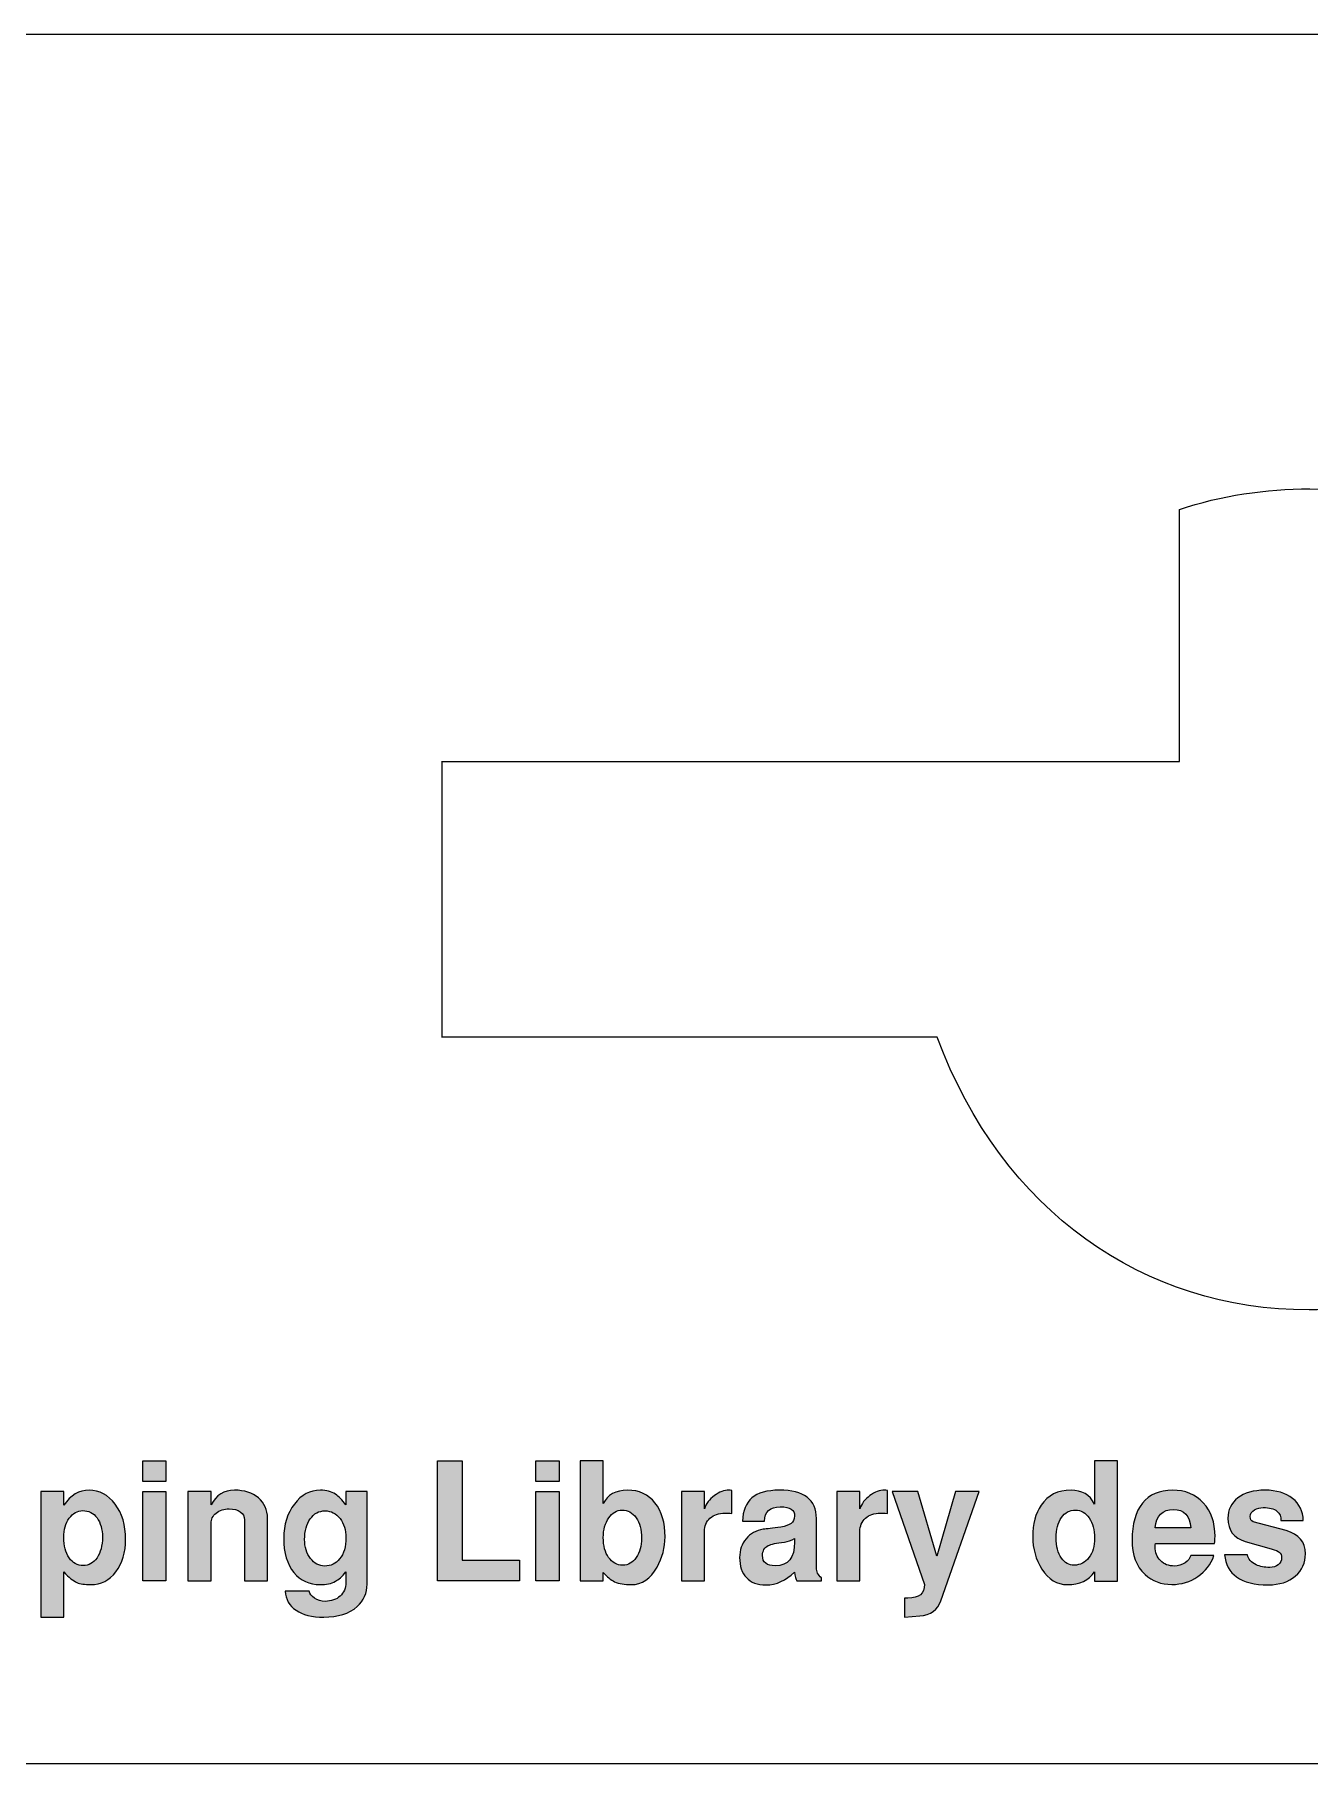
# Model space of a CAD drawing. Header units: inches. Extents: x 0.54 to 9.2, y -3.32 to -0.65.
# Drawn here: x 1.569 to 2.537, y -1.965 to -0.652 of the extents above; entities that cross this region are included whole.
import ezdxf

# ---------------------------------------------------------------- set-up
doc = ezdxf.new("R2010")
doc.units = ezdxf.units.IN
doc.header["$MEASUREMENT"] = 0
doc.layers.add('Layer 1', color=7, linetype='Continuous')

# ---------------------------------------------------------------- blocks, each defined once
blk = doc.blocks.new('block 54')
at = {"layer": 'Layer 1', "color": 7, "lineweight": 5, "true_color": 0xffffff}
for points in [[(0.5372, -0.6518), (0.5372, -1.9647), (4.5372, -1.9647), (4.5372, -0.6518), (0.5372, -0.6518)], [(1.8784, -1.4135), (1.8784, -1.2036)]]:
    blk.add_lwpolyline(points, dxfattribs=at)
for points, knots in [([(1.8784, -1.2039), (1.8784, -1.2039), (2.4385, -1.2039), (2.4385, -1.2039), (2.4385, -1.2039), (2.4385, -1.013), (2.4385, -1.013), (2.4385, -1.013), (2.4385, -1.0124), (2.4385, -1.0124), (2.4703, -1.0018), (2.504, -0.9968), (2.5375, -0.9968), (2.5375, -0.9968), (2.5375, -0.9968), (2.5375, -0.9968), (2.6628, -0.9968), (2.7704, -1.0708), (2.82, -1.2048), (2.82, -1.2048), (3.1961, -1.2048), (3.1961, -1.2048)], [0, 0, 0, 0, 1, 1, 1, 2, 2, 2, 3, 3, 3, 4, 4, 4, 5, 5, 5, 6, 6, 6, 7, 7, 7, 7]), ([(3.1961, -1.4131), (3.1961, -1.4131), (2.6359, -1.4131), (2.6359, -1.4131), (2.6359, -1.4131), (2.6359, -1.6041), (2.6359, -1.6041), (2.6041, -1.6146), (2.5704, -1.6203), (2.5369, -1.6203), (2.4117, -1.6203), (2.304, -1.5462), (2.2544, -1.4131), (2.2544, -1.4131), (1.8784, -1.4131), (1.8784, -1.4131)], [0, 0, 0, 0, 1, 1, 1, 2, 2, 2, 3, 3, 3, 4, 4, 4, 5, 5, 5, 5])]:
    blk.add_open_spline(points, degree=3, knots=knots, dxfattribs=at)
blk = doc.blocks.new('block 56')
at = {"layer": 'Layer 1', "true_color": 0xed1f24}
h = blk.add_hatch(color=240, dxfattribs=at)
h.dxf.hatch_style = 2
h.paths.add_polyline_path([(1.6684, -1.7506), (1.6509, -1.7506), (1.6509, -1.7349), (1.6684, -1.7349)])
h.paths.add_polyline_path([(1.6684, -1.8261), (1.6509, -1.8261), (1.6509, -1.7583), (1.6684, -1.7583)])
h = blk.add_hatch(color=240, dxfattribs=at)
h.dxf.hatch_style = 2
h.paths.add_polyline_path([(1.9371, -1.8261), (1.8747, -1.8261), (1.8747, -1.7349), (1.8934, -1.7349), (1.8934, -1.8104), (1.9371, -1.8104)])
h = blk.add_hatch(color=240, dxfattribs=at)
h.dxf.hatch_style = 2
h.paths.add_polyline_path([(1.9671, -1.7506), (1.9496, -1.7506), (1.9496, -1.7349), (1.9671, -1.7349)])
h.paths.add_polyline_path([(1.9671, -1.8261), (1.9496, -1.8261), (1.9496, -1.7583), (1.9671, -1.7583)])
h = blk.add_hatch(color=240, dxfattribs=at)
h.dxf.hatch_style = 2
edge = h.paths.add_edge_path()
edge.add_spline(control_points=[(2.0477, -1.7926), (2.0477, -1.8007), (2.0457, -1.8084), (2.0416, -1.8157), (2.0366, -1.8245), (2.0301, -1.8289), (2.0221, -1.8289), (2.0169, -1.8289), (2.0127, -1.8282), (2.0093, -1.8267), (2.0064, -1.8253), (2.0035, -1.8229), (2.0007, -1.8196), (2.0007, -1.8196), (2.0007, -1.8261), (2.0007, -1.8261), (2.0007, -1.8261), (1.9832, -1.8261), (1.9832, -1.8261), (1.9832, -1.8261), (1.9832, -1.7349), (1.9832, -1.7349), (1.9832, -1.7349), (2.0007, -1.7349), (2.0007, -1.7349), (2.0007, -1.7349), (2.0007, -1.7673), (2.0007, -1.7673), (2.0039, -1.7606), (2.0101, -1.7572), (2.0192, -1.7572), (2.0279, -1.7572), (2.0349, -1.7604), (2.04, -1.7669), (2.0451, -1.7734), (2.0477, -1.782), (2.0477, -1.7926)], knot_values=[0, 0, 0, 0, 1, 1, 1, 2, 2, 2, 3, 3, 3, 4, 4, 4, 5, 5, 5, 6, 6, 6, 7, 7, 7, 8, 8, 8, 9, 9, 9, 10, 10, 10, 11, 11, 11, 12, 12, 12, 12], degree=3, periodic=1)
edge = h.paths.add_edge_path()
edge.add_spline(control_points=[(2.0298, -1.7936), (2.0298, -1.7871), (2.0285, -1.782), (2.0257, -1.7781), (2.023, -1.7742), (2.0194, -1.7723), (2.0149, -1.7723), (2.011, -1.7723), (2.0076, -1.7743), (2.0049, -1.7782), (2.0021, -1.7822), (2.0007, -1.7872), (2.0007, -1.7932), (2.0007, -1.7994), (2.0021, -1.8044), (2.0048, -1.8083), (2.0075, -1.8122), (2.0111, -1.8142), (2.0155, -1.8142), (2.0197, -1.8142), (2.0232, -1.8122), (2.0258, -1.8084), (2.0285, -1.8045), (2.0298, -1.7996), (2.0298, -1.7936)], knot_values=[0, 0, 0, 0, 1, 1, 1, 2, 2, 2, 3, 3, 3, 4, 4, 4, 5, 5, 5, 6, 6, 6, 7, 7, 7, 8, 8, 8, 8], degree=3, periodic=1)
h = blk.add_hatch(color=240, dxfattribs=at)
h.dxf.hatch_style = 2
edge = h.paths.add_edge_path()
edge.add_spline(control_points=[(2.3915, -1.8264), (2.3915, -1.8264), (2.374, -1.8264), (2.374, -1.8264), (2.374, -1.8264), (2.374, -1.8191), (2.374, -1.8191), (2.3696, -1.8256), (2.3627, -1.8289), (2.3532, -1.8289), (2.3455, -1.8289), (2.3391, -1.825), (2.334, -1.8171), (2.3293, -1.8098), (2.327, -1.8016), (2.327, -1.7926), (2.327, -1.7829), (2.3291, -1.7749), (2.3333, -1.7686), (2.3385, -1.761), (2.3461, -1.7572), (2.3561, -1.7572), (2.3643, -1.7572), (2.3703, -1.7607), (2.374, -1.7677), (2.374, -1.7677), (2.374, -1.7349), (2.374, -1.7349), (2.374, -1.7349), (2.3915, -1.7349), (2.3915, -1.7349), (2.3915, -1.7349), (2.3915, -1.8264), (2.3915, -1.8264)], knot_values=[0, 0, 0, 0, 1, 1, 1, 2, 2, 2, 3, 3, 3, 4, 4, 4, 5, 5, 5, 6, 6, 6, 7, 7, 7, 8, 8, 8, 9, 9, 9, 10, 10, 10, 11, 11, 11, 11], degree=3, periodic=1)
edge = h.paths.add_edge_path()
edge.add_spline(control_points=[(2.374, -1.7936), (2.374, -1.7874), (2.3726, -1.7823), (2.3699, -1.7783), (2.3671, -1.7743), (2.3637, -1.7723), (2.3595, -1.7723), (2.355, -1.7723), (2.3515, -1.7742), (2.3488, -1.778), (2.3462, -1.7819), (2.3448, -1.787), (2.3448, -1.7934), (2.3448, -1.7999), (2.3462, -1.805), (2.3489, -1.8087), (2.3514, -1.8123), (2.3546, -1.8141), (2.3585, -1.8141), (2.3631, -1.8141), (2.3668, -1.8122), (2.3697, -1.8084), (2.3725, -1.8046), (2.374, -1.7997), (2.374, -1.7936)], knot_values=[0, 0, 0, 0, 1, 1, 1, 2, 2, 2, 3, 3, 3, 4, 4, 4, 5, 5, 5, 6, 6, 6, 7, 7, 7, 8, 8, 8, 8], degree=3, periodic=1)
h = blk.add_hatch(color=240, dxfattribs=at)
h.dxf.hatch_style = 2
edge = h.paths.add_edge_path()
edge.add_spline(control_points=[(1.6378, -1.7944), (1.6378, -1.8044), (1.6354, -1.8127), (1.6304, -1.8192), (1.6255, -1.8257), (1.6191, -1.8289), (1.6112, -1.8289), (1.6067, -1.8289), (1.6032, -1.8284), (1.6008, -1.8273), (1.598, -1.8261), (1.5947, -1.8234), (1.5908, -1.8193), (1.5908, -1.8193), (1.5908, -1.8536), (1.5908, -1.8536), (1.5908, -1.8536), (1.5733, -1.8536), (1.5733, -1.8536), (1.5733, -1.8536), (1.5733, -1.7583), (1.5733, -1.7583), (1.5733, -1.7583), (1.5908, -1.7583), (1.5908, -1.7583), (1.5908, -1.7583), (1.5908, -1.7686), (1.5908, -1.7686), (1.5959, -1.761), (1.6023, -1.7572), (1.6101, -1.7572), (1.618, -1.7572), (1.6246, -1.7607), (1.6299, -1.7678), (1.6352, -1.7749), (1.6378, -1.7838), (1.6378, -1.7944)], knot_values=[0, 0, 0, 0, 1, 1, 1, 2, 2, 2, 3, 3, 3, 4, 4, 4, 5, 5, 5, 6, 6, 6, 7, 7, 7, 8, 8, 8, 9, 9, 9, 10, 10, 10, 11, 11, 11, 12, 12, 12, 12], degree=3, periodic=1)
edge = h.paths.add_edge_path()
edge.add_spline(control_points=[(1.6202, -1.7929), (1.6202, -1.7869), (1.6188, -1.782), (1.6161, -1.7782), (1.6133, -1.7745), (1.6097, -1.7727), (1.6052, -1.7727), (1.6012, -1.7727), (1.5978, -1.7746), (1.595, -1.7785), (1.5922, -1.7824), (1.5908, -1.7872), (1.5908, -1.7931), (1.5908, -1.7995), (1.5922, -1.8046), (1.5949, -1.8086), (1.5976, -1.8125), (1.6011, -1.8144), (1.6056, -1.8144), (1.6099, -1.8144), (1.6134, -1.8125), (1.6161, -1.8086), (1.6188, -1.8046), (1.6202, -1.7994), (1.6202, -1.7929)], knot_values=[0, 0, 0, 0, 1, 1, 1, 2, 2, 2, 3, 3, 3, 4, 4, 4, 5, 5, 5, 6, 6, 6, 7, 7, 7, 8, 8, 8, 8], degree=3, periodic=1)
h = blk.add_hatch(color=240, dxfattribs=at)
h.dxf.hatch_style = 2
edge = h.paths.add_edge_path()
edge.add_spline(control_points=[(1.7456, -1.8261), (1.7456, -1.8261), (1.7281, -1.8261), (1.7281, -1.8261), (1.7281, -1.8261), (1.7281, -1.7796), (1.7281, -1.7796), (1.7281, -1.7771), (1.727, -1.7751), (1.7249, -1.7736), (1.7229, -1.7722), (1.72, -1.7714), (1.7165, -1.7714), (1.7125, -1.7714), (1.7093, -1.7725), (1.7066, -1.7746), (1.704, -1.7766), (1.7027, -1.7793), (1.7027, -1.7824), (1.7027, -1.7824), (1.7027, -1.8261), (1.7027, -1.8261), (1.7027, -1.8261), (1.6852, -1.8261), (1.6852, -1.8261), (1.6852, -1.8261), (1.6852, -1.7583), (1.6852, -1.7583), (1.6852, -1.7583), (1.7027, -1.7583), (1.7027, -1.7583), (1.7027, -1.7583), (1.7027, -1.7684), (1.7027, -1.7684), (1.7066, -1.7609), (1.7125, -1.7572), (1.7205, -1.7572), (1.728, -1.7572), (1.7341, -1.7591), (1.7387, -1.7631), (1.7433, -1.767), (1.7456, -1.7721), (1.7456, -1.7786), (1.7456, -1.7786), (1.7456, -1.8261), (1.7456, -1.8261)], knot_values=[0, 0, 0, 0, 1, 1, 1, 2, 2, 2, 3, 3, 3, 4, 4, 4, 5, 5, 5, 6, 6, 6, 7, 7, 7, 8, 8, 8, 9, 9, 9, 10, 10, 10, 11, 11, 11, 12, 12, 12, 13, 13, 13, 14, 14, 14, 15, 15, 15, 15], degree=3, periodic=1)
h = blk.add_hatch(color=240, dxfattribs=at)
h.dxf.hatch_style = 2
edge = h.paths.add_edge_path()
edge.add_spline(control_points=[(1.8213, -1.8286), (1.8213, -1.8353), (1.8188, -1.841), (1.8137, -1.8456), (1.8078, -1.8509), (1.7993, -1.8536), (1.7883, -1.8536), (1.7794, -1.8536), (1.7724, -1.8518), (1.7673, -1.8484), (1.7621, -1.8449), (1.7594, -1.8401), (1.759, -1.8339), (1.759, -1.8339), (1.7773, -1.8339), (1.7773, -1.8339), (1.7777, -1.8359), (1.7791, -1.8377), (1.7813, -1.8392), (1.7836, -1.8408), (1.7863, -1.8416), (1.7894, -1.8416), (1.7941, -1.8416), (1.7979, -1.8402), (1.8008, -1.8376), (1.8037, -1.835), (1.8052, -1.8315), (1.8052, -1.8272), (1.8052, -1.8227), (1.8052, -1.8201), (1.8051, -1.8193), (1.8023, -1.8227), (1.7997, -1.8251), (1.7972, -1.8264), (1.7941, -1.8281), (1.7903, -1.8289), (1.7857, -1.8289), (1.7773, -1.8289), (1.7707, -1.8259), (1.7657, -1.8198), (1.7605, -1.8135), (1.7579, -1.8048), (1.7579, -1.7937), (1.7579, -1.7834), (1.7606, -1.7747), (1.766, -1.7677), (1.7714, -1.7607), (1.778, -1.7572), (1.7858, -1.7572), (1.7903, -1.7572), (1.7941, -1.7582), (1.7973, -1.7603), (1.7996, -1.7619), (1.8023, -1.7646), (1.8052, -1.7684), (1.8052, -1.7684), (1.8052, -1.7583), (1.8052, -1.7583), (1.8052, -1.7583), (1.8213, -1.7583), (1.8213, -1.7583), (1.8213, -1.7583), (1.8213, -1.8286), (1.8213, -1.8286)], knot_values=[0, 0, 0, 0, 1, 1, 1, 2, 2, 2, 3, 3, 3, 4, 4, 4, 5, 5, 5, 6, 6, 6, 7, 7, 7, 8, 8, 8, 9, 9, 9, 10, 10, 10, 11, 11, 11, 12, 12, 12, 13, 13, 13, 14, 14, 14, 15, 15, 15, 16, 16, 16, 17, 17, 17, 18, 18, 18, 19, 19, 19, 20, 20, 20, 21, 21, 21, 21], degree=3, periodic=1)
edge = h.paths.add_edge_path()
edge.add_spline(control_points=[(1.8052, -1.7932), (1.8052, -1.7873), (1.8037, -1.7825), (1.8007, -1.7787), (1.7977, -1.7748), (1.7939, -1.7729), (1.7893, -1.7729), (1.7847, -1.7729), (1.7809, -1.7749), (1.7781, -1.779), (1.7752, -1.783), (1.7738, -1.7882), (1.7738, -1.7946), (1.7738, -1.8003), (1.7753, -1.8051), (1.7783, -1.809), (1.7812, -1.8129), (1.7848, -1.8148), (1.7891, -1.8148), (1.7937, -1.8148), (1.7975, -1.813), (1.8004, -1.8094), (1.8036, -1.8055), (1.8052, -1.8001), (1.8052, -1.7932)], knot_values=[0, 0, 0, 0, 1, 1, 1, 2, 2, 2, 3, 3, 3, 4, 4, 4, 5, 5, 5, 6, 6, 6, 7, 7, 7, 8, 8, 8, 8], degree=3, periodic=1)
h = blk.add_hatch(color=240, dxfattribs=at)
h.dxf.hatch_style = 2
edge = h.paths.add_edge_path()
edge.add_spline(control_points=[(2.0985, -1.7749), (2.0961, -1.7747), (2.0944, -1.7746), (2.0933, -1.7746), (2.0884, -1.7746), (2.0846, -1.7759), (2.0818, -1.7785), (2.079, -1.7811), (2.0776, -1.7844), (2.0776, -1.7884), (2.0776, -1.7884), (2.0776, -1.8261), (2.0776, -1.8261), (2.0776, -1.8261), (2.0601, -1.8261), (2.0601, -1.8261), (2.0601, -1.8261), (2.0601, -1.7583), (2.0601, -1.7583), (2.0601, -1.7583), (2.0776, -1.7583), (2.0776, -1.7583), (2.0776, -1.7583), (2.0776, -1.7714), (2.0776, -1.7714), (2.0788, -1.7674), (2.0813, -1.7641), (2.0851, -1.7613), (2.0888, -1.7586), (2.0926, -1.7572), (2.0963, -1.7572), (2.0967, -1.7572), (2.0975, -1.7573), (2.0985, -1.7574), (2.0985, -1.7574), (2.0985, -1.7749), (2.0985, -1.7749)], knot_values=[0, 0, 0, 0, 1, 1, 1, 2, 2, 2, 3, 3, 3, 4, 4, 4, 5, 5, 5, 6, 6, 6, 7, 7, 7, 8, 8, 8, 9, 9, 9, 10, 10, 10, 11, 11, 11, 12, 12, 12, 12], degree=3, periodic=1)
h = blk.add_hatch(color=240, dxfattribs=at)
h.dxf.hatch_style = 2
edge = h.paths.add_edge_path()
edge.add_spline(control_points=[(2.1665, -1.8261), (2.1665, -1.8261), (2.1478, -1.8261), (2.1478, -1.8261), (2.147, -1.8247), (2.1464, -1.8225), (2.146, -1.8194), (2.1395, -1.8258), (2.1323, -1.8291), (2.1243, -1.8291), (2.1178, -1.8291), (2.1129, -1.8272), (2.1095, -1.8236), (2.106, -1.82), (2.1043, -1.8148), (2.1043, -1.8082), (2.1043, -1.8027), (2.106, -1.798), (2.1092, -1.7941), (2.1125, -1.7901), (2.1168, -1.7878), (2.1223, -1.7869), (2.1249, -1.7866), (2.1293, -1.786), (2.1355, -1.7852), (2.1391, -1.7846), (2.1418, -1.7837), (2.1434, -1.7825), (2.145, -1.7813), (2.1459, -1.7794), (2.1461, -1.7767), (2.1463, -1.7721), (2.1427, -1.7698), (2.1352, -1.7698), (2.1274, -1.7698), (2.1233, -1.7735), (2.1231, -1.7808), (2.1231, -1.7808), (2.1065, -1.7808), (2.1065, -1.7808), (2.1068, -1.7728), (2.1092, -1.7669), (2.1136, -1.763), (2.1181, -1.7591), (2.1251, -1.7572), (2.1346, -1.7572), (2.1532, -1.7572), (2.1626, -1.7644), (2.1626, -1.7788), (2.1626, -1.7788), (2.1626, -1.8162), (2.1626, -1.8162), (2.1626, -1.8191), (2.1639, -1.8216), (2.1665, -1.8238), (2.1665, -1.8238), (2.1665, -1.8261), (2.1665, -1.8261)], knot_values=[0, 0, 0, 0, 1, 1, 1, 2, 2, 2, 3, 3, 3, 4, 4, 4, 5, 5, 5, 6, 6, 6, 7, 7, 7, 8, 8, 8, 9, 9, 9, 10, 10, 10, 11, 11, 11, 12, 12, 12, 13, 13, 13, 14, 14, 14, 15, 15, 15, 16, 16, 16, 17, 17, 17, 18, 18, 18, 19, 19, 19, 19], degree=3, periodic=1)
edge = h.paths.add_edge_path()
edge.add_spline(control_points=[(2.1461, -1.7966), (2.1461, -1.7966), (2.1461, -1.7939), (2.1461, -1.7939), (2.1436, -1.7953), (2.141, -1.7962), (2.1384, -1.7966), (2.1323, -1.7973), (2.1282, -1.7982), (2.1261, -1.7993), (2.1232, -1.8007), (2.1217, -1.8032), (2.1217, -1.8068), (2.1217, -1.812), (2.1249, -1.8146), (2.1314, -1.8146), (2.1412, -1.8146), (2.1461, -1.8086), (2.1461, -1.7966)], knot_values=[0, 0, 0, 0, 1, 1, 1, 2, 2, 2, 3, 3, 3, 4, 4, 4, 5, 5, 5, 6, 6, 6, 6], degree=3, periodic=1)
h = blk.add_hatch(color=240, dxfattribs=at)
h.dxf.hatch_style = 2
edge = h.paths.add_edge_path()
edge.add_spline(control_points=[(2.2166, -1.7749), (2.2142, -1.7747), (2.2125, -1.7746), (2.2115, -1.7746), (2.2065, -1.7746), (2.2027, -1.7759), (2.1999, -1.7785), (2.1971, -1.7811), (2.1957, -1.7844), (2.1957, -1.7884), (2.1957, -1.7884), (2.1957, -1.8261), (2.1957, -1.8261), (2.1957, -1.8261), (2.1782, -1.8261), (2.1782, -1.8261), (2.1782, -1.8261), (2.1782, -1.7583), (2.1782, -1.7583), (2.1782, -1.7583), (2.1957, -1.7583), (2.1957, -1.7583), (2.1957, -1.7583), (2.1957, -1.7714), (2.1957, -1.7714), (2.197, -1.7674), (2.1995, -1.7641), (2.2032, -1.7613), (2.207, -1.7586), (2.2107, -1.7572), (2.2145, -1.7572), (2.2149, -1.7572), (2.2156, -1.7573), (2.2166, -1.7574), (2.2166, -1.7574), (2.2166, -1.7749), (2.2166, -1.7749)], knot_values=[0, 0, 0, 0, 1, 1, 1, 2, 2, 2, 3, 3, 3, 4, 4, 4, 5, 5, 5, 6, 6, 6, 7, 7, 7, 8, 8, 8, 9, 9, 9, 10, 10, 10, 11, 11, 11, 12, 12, 12, 12], degree=3, periodic=1)
h = blk.add_hatch(color=240, dxfattribs=at)
h.dxf.hatch_style = 2
edge = h.paths.add_edge_path()
edge.add_spline(control_points=[(2.2863, -1.7583), (2.2863, -1.7583), (2.2573, -1.8411), (2.2573, -1.8411), (2.2548, -1.8481), (2.2494, -1.852), (2.2411, -1.8527), (2.2411, -1.8527), (2.2296, -1.8536), (2.2296, -1.8536), (2.2296, -1.8536), (2.2296, -1.8392), (2.2296, -1.8392), (2.2296, -1.8392), (2.2322, -1.8392), (2.2322, -1.8392), (2.2406, -1.8392), (2.2448, -1.8357), (2.2448, -1.8287), (2.2448, -1.8287), (2.2202, -1.7583), (2.2202, -1.7583), (2.2202, -1.7583), (2.2396, -1.7583), (2.2396, -1.7583), (2.2396, -1.7583), (2.2542, -1.8074), (2.2542, -1.8074), (2.2542, -1.8074), (2.2683, -1.7583), (2.2683, -1.7583), (2.2683, -1.7583), (2.2863, -1.7583), (2.2863, -1.7583)], knot_values=[0, 0, 0, 0, 1, 1, 1, 2, 2, 2, 3, 3, 3, 4, 4, 4, 5, 5, 5, 6, 6, 6, 7, 7, 7, 8, 8, 8, 9, 9, 9, 10, 10, 10, 11, 11, 11, 11], degree=3, periodic=1)
h = blk.add_hatch(color=240, dxfattribs=at)
h.dxf.hatch_style = 2
edge = h.paths.add_edge_path()
edge.add_spline(control_points=[(2.4655, -1.7923), (2.4655, -1.7943), (2.4653, -1.7961), (2.4651, -1.7977), (2.4651, -1.7977), (2.4202, -1.7977), (2.4202, -1.7977), (2.42, -1.7982), (2.42, -1.799), (2.42, -1.8001), (2.42, -1.8045), (2.4213, -1.808), (2.424, -1.8107), (2.4268, -1.8135), (2.4303, -1.8148), (2.4347, -1.8148), (2.4376, -1.8148), (2.4403, -1.814), (2.4427, -1.8123), (2.445, -1.8107), (2.4464, -1.8089), (2.447, -1.8069), (2.447, -1.8069), (2.4647, -1.8069), (2.4647, -1.8069), (2.4624, -1.8135), (2.4583, -1.8188), (2.4524, -1.8228), (2.4465, -1.8268), (2.44, -1.8288), (2.4327, -1.8288), (2.4246, -1.8288), (2.4178, -1.8263), (2.4123, -1.8212), (2.4057, -1.8151), (2.4025, -1.8064), (2.4025, -1.7951), (2.4025, -1.7829), (2.4051, -1.7735), (2.4104, -1.767), (2.4157, -1.7605), (2.4233, -1.7572), (2.4332, -1.7572), (2.4429, -1.7572), (2.4507, -1.7604), (2.4566, -1.7669), (2.4625, -1.7733), (2.4655, -1.7818), (2.4655, -1.7923)], knot_values=[0, 0, 0, 0, 1, 1, 1, 2, 2, 2, 3, 3, 3, 4, 4, 4, 5, 5, 5, 6, 6, 6, 7, 7, 7, 8, 8, 8, 9, 9, 9, 10, 10, 10, 11, 11, 11, 12, 12, 12, 13, 13, 13, 14, 14, 14, 15, 15, 15, 16, 16, 16, 16], degree=3, periodic=1)
edge = h.paths.add_edge_path()
edge.add_spline(control_points=[(2.447, -1.7859), (2.4465, -1.7765), (2.4421, -1.7718), (2.4338, -1.7718), (2.4255, -1.7718), (2.4209, -1.7765), (2.42, -1.7859), (2.42, -1.7859), (2.447, -1.7859), (2.447, -1.7859)], knot_values=[0, 0, 0, 0, 1, 1, 1, 2, 2, 2, 3, 3, 3, 3], degree=3, periodic=1)
h = blk.add_hatch(color=240, dxfattribs=at)
h.dxf.hatch_style = 2
edge = h.paths.add_edge_path()
edge.add_spline(control_points=[(2.5342, -1.8054), (2.5342, -1.8124), (2.5316, -1.8181), (2.5265, -1.8225), (2.5213, -1.8269), (2.5145, -1.8291), (2.506, -1.8291), (2.4955, -1.8291), (2.4875, -1.8271), (2.4819, -1.8231), (2.4763, -1.8192), (2.4733, -1.8135), (2.4728, -1.8062), (2.4728, -1.8062), (2.4901, -1.8062), (2.4901, -1.8062), (2.4908, -1.8096), (2.493, -1.8121), (2.4967, -1.8138), (2.4996, -1.8152), (2.5031, -1.8159), (2.5071, -1.8159), (2.5097, -1.8159), (2.5118, -1.8152), (2.5135, -1.8138), (2.5152, -1.8124), (2.5161, -1.8106), (2.5161, -1.8086), (2.5161, -1.8066), (2.5155, -1.8051), (2.5143, -1.8042), (2.5134, -1.8035), (2.5114, -1.8027), (2.5082, -1.8018), (2.5082, -1.8018), (2.4885, -1.7961), (2.4885, -1.7961), (2.4797, -1.7936), (2.4753, -1.7877), (2.4753, -1.7785), (2.4753, -1.7721), (2.4778, -1.767), (2.4828, -1.763), (2.4878, -1.7591), (2.4948, -1.7572), (2.5036, -1.7572), (2.5122, -1.7572), (2.5191, -1.7593), (2.5244, -1.7634), (2.5297, -1.7676), (2.5324, -1.7732), (2.5325, -1.7802), (2.5325, -1.7802), (2.5156, -1.7802), (2.5156, -1.7802), (2.5158, -1.7773), (2.5148, -1.7749), (2.5125, -1.7731), (2.5102, -1.7713), (2.5068, -1.7704), (2.5022, -1.7704), (2.4997, -1.7704), (2.4975, -1.771), (2.4956, -1.7722), (2.4933, -1.7734), (2.4922, -1.7751), (2.4922, -1.7771), (2.4922, -1.7793), (2.493, -1.7806), (2.4945, -1.7811), (2.4945, -1.7811), (2.5195, -1.7879), (2.5195, -1.7879), (2.5293, -1.7906), (2.5342, -1.7964), (2.5342, -1.8054)], knot_values=[0, 0, 0, 0, 1, 1, 1, 2, 2, 2, 3, 3, 3, 4, 4, 4, 5, 5, 5, 6, 6, 6, 7, 7, 7, 8, 8, 8, 9, 9, 9, 10, 10, 10, 11, 11, 11, 12, 12, 12, 13, 13, 13, 14, 14, 14, 15, 15, 15, 16, 16, 16, 17, 17, 17, 18, 18, 18, 19, 19, 19, 20, 20, 20, 21, 21, 21, 22, 22, 22, 23, 23, 23, 24, 24, 24, 25, 25, 25, 25], degree=3, periodic=1)
at = {"layer": 'Layer 1', "lineweight": 0}
for points in [[(1.6684, -1.7506), (1.6509, -1.7506), (1.6509, -1.7349), (1.6684, -1.7349), (1.6684, -1.7506)], [(1.9371, -1.8261), (1.8747, -1.8261), (1.8747, -1.7349), (1.8934, -1.7349), (1.8934, -1.8104), (1.9371, -1.8104), (1.9371, -1.8261)], [(1.9671, -1.7506), (1.9496, -1.7506), (1.9496, -1.7349), (1.9671, -1.7349), (1.9671, -1.7506)], [(1.6684, -1.8261), (1.6509, -1.8261), (1.6509, -1.7583), (1.6684, -1.7583), (1.6684, -1.8261)], [(1.9671, -1.8261), (1.9496, -1.8261), (1.9496, -1.7583), (1.9671, -1.7583), (1.9671, -1.8261)]]:
    blk.add_lwpolyline(points, dxfattribs=at)
for points, knots in [([(2.0477, -1.7926), (2.0477, -1.8007), (2.0457, -1.8084), (2.0416, -1.8157), (2.0366, -1.8245), (2.0301, -1.8289), (2.0221, -1.8289), (2.0169, -1.8289), (2.0127, -1.8282), (2.0093, -1.8267), (2.0064, -1.8253), (2.0035, -1.8229), (2.0007, -1.8196), (2.0007, -1.8196), (2.0007, -1.8261), (2.0007, -1.8261), (2.0007, -1.8261), (1.9832, -1.8261), (1.9832, -1.8261), (1.9832, -1.8261), (1.9832, -1.7349), (1.9832, -1.7349), (1.9832, -1.7349), (2.0007, -1.7349), (2.0007, -1.7349), (2.0007, -1.7349), (2.0007, -1.7673), (2.0007, -1.7673), (2.0039, -1.7606), (2.0101, -1.7572), (2.0192, -1.7572), (2.0279, -1.7572), (2.0349, -1.7604), (2.04, -1.7669), (2.0451, -1.7734), (2.0477, -1.782), (2.0477, -1.7926)], [0, 0, 0, 0, 1, 1, 1, 2, 2, 2, 3, 3, 3, 4, 4, 4, 5, 5, 5, 6, 6, 6, 7, 7, 7, 8, 8, 8, 9, 9, 9, 10, 10, 10, 11, 11, 11, 12, 12, 12, 12]), ([(2.3915, -1.8264), (2.3915, -1.8264), (2.374, -1.8264), (2.374, -1.8264), (2.374, -1.8264), (2.374, -1.8191), (2.374, -1.8191), (2.3696, -1.8256), (2.3627, -1.8289), (2.3532, -1.8289), (2.3455, -1.8289), (2.3391, -1.825), (2.334, -1.8171), (2.3293, -1.8098), (2.327, -1.8016), (2.327, -1.7926), (2.327, -1.7829), (2.3291, -1.7749), (2.3333, -1.7686), (2.3385, -1.761), (2.3461, -1.7572), (2.3561, -1.7572), (2.3643, -1.7572), (2.3703, -1.7607), (2.374, -1.7677), (2.374, -1.7677), (2.374, -1.7349), (2.374, -1.7349), (2.374, -1.7349), (2.3915, -1.7349), (2.3915, -1.7349), (2.3915, -1.7349), (2.3915, -1.8264), (2.3915, -1.8264)], [0, 0, 0, 0, 1, 1, 1, 2, 2, 2, 3, 3, 3, 4, 4, 4, 5, 5, 5, 6, 6, 6, 7, 7, 7, 8, 8, 8, 9, 9, 9, 10, 10, 10, 11, 11, 11, 11]), ([(1.6378, -1.7944), (1.6378, -1.8044), (1.6354, -1.8127), (1.6304, -1.8192), (1.6255, -1.8257), (1.6191, -1.8289), (1.6112, -1.8289), (1.6067, -1.8289), (1.6032, -1.8284), (1.6008, -1.8273), (1.598, -1.8261), (1.5947, -1.8234), (1.5908, -1.8193), (1.5908, -1.8193), (1.5908, -1.8536), (1.5908, -1.8536), (1.5908, -1.8536), (1.5733, -1.8536), (1.5733, -1.8536), (1.5733, -1.8536), (1.5733, -1.7583), (1.5733, -1.7583), (1.5733, -1.7583), (1.5908, -1.7583), (1.5908, -1.7583), (1.5908, -1.7583), (1.5908, -1.7686), (1.5908, -1.7686), (1.5959, -1.761), (1.6023, -1.7572), (1.6101, -1.7572), (1.618, -1.7572), (1.6246, -1.7607), (1.6299, -1.7678), (1.6352, -1.7749), (1.6378, -1.7838), (1.6378, -1.7944)], [0, 0, 0, 0, 1, 1, 1, 2, 2, 2, 3, 3, 3, 4, 4, 4, 5, 5, 5, 6, 6, 6, 7, 7, 7, 8, 8, 8, 9, 9, 9, 10, 10, 10, 11, 11, 11, 12, 12, 12, 12]), ([(1.7456, -1.8261), (1.7456, -1.8261), (1.7281, -1.8261), (1.7281, -1.8261), (1.7281, -1.8261), (1.7281, -1.7796), (1.7281, -1.7796), (1.7281, -1.7771), (1.727, -1.7751), (1.7249, -1.7736), (1.7229, -1.7722), (1.72, -1.7714), (1.7165, -1.7714), (1.7125, -1.7714), (1.7093, -1.7725), (1.7066, -1.7746), (1.704, -1.7766), (1.7027, -1.7793), (1.7027, -1.7824), (1.7027, -1.7824), (1.7027, -1.8261), (1.7027, -1.8261), (1.7027, -1.8261), (1.6852, -1.8261), (1.6852, -1.8261), (1.6852, -1.8261), (1.6852, -1.7583), (1.6852, -1.7583), (1.6852, -1.7583), (1.7027, -1.7583), (1.7027, -1.7583), (1.7027, -1.7583), (1.7027, -1.7684), (1.7027, -1.7684), (1.7066, -1.7609), (1.7125, -1.7572), (1.7205, -1.7572), (1.728, -1.7572), (1.7341, -1.7591), (1.7387, -1.7631), (1.7433, -1.767), (1.7456, -1.7721), (1.7456, -1.7786), (1.7456, -1.7786), (1.7456, -1.8261), (1.7456, -1.8261)], [0, 0, 0, 0, 1, 1, 1, 2, 2, 2, 3, 3, 3, 4, 4, 4, 5, 5, 5, 6, 6, 6, 7, 7, 7, 8, 8, 8, 9, 9, 9, 10, 10, 10, 11, 11, 11, 12, 12, 12, 13, 13, 13, 14, 14, 14, 15, 15, 15, 15]), ([(1.8213, -1.8286), (1.8213, -1.8353), (1.8188, -1.841), (1.8137, -1.8456), (1.8078, -1.8509), (1.7993, -1.8536), (1.7883, -1.8536), (1.7794, -1.8536), (1.7724, -1.8518), (1.7673, -1.8484), (1.7621, -1.8449), (1.7594, -1.8401), (1.759, -1.8339), (1.759, -1.8339), (1.7773, -1.8339), (1.7773, -1.8339), (1.7777, -1.8359), (1.7791, -1.8377), (1.7813, -1.8392), (1.7836, -1.8408), (1.7863, -1.8416), (1.7894, -1.8416), (1.7941, -1.8416), (1.7979, -1.8402), (1.8008, -1.8376), (1.8037, -1.835), (1.8052, -1.8315), (1.8052, -1.8272), (1.8052, -1.8227), (1.8052, -1.8201), (1.8051, -1.8193), (1.8023, -1.8227), (1.7997, -1.8251), (1.7972, -1.8264), (1.7941, -1.8281), (1.7903, -1.8289), (1.7857, -1.8289), (1.7773, -1.8289), (1.7707, -1.8259), (1.7657, -1.8198), (1.7605, -1.8135), (1.7579, -1.8048), (1.7579, -1.7937), (1.7579, -1.7834), (1.7606, -1.7747), (1.766, -1.7677), (1.7714, -1.7607), (1.778, -1.7572), (1.7858, -1.7572), (1.7903, -1.7572), (1.7941, -1.7582), (1.7973, -1.7603), (1.7996, -1.7619), (1.8023, -1.7646), (1.8052, -1.7684), (1.8052, -1.7684), (1.8052, -1.7583), (1.8052, -1.7583), (1.8052, -1.7583), (1.8213, -1.7583), (1.8213, -1.7583), (1.8213, -1.7583), (1.8213, -1.8286), (1.8213, -1.8286)], [0, 0, 0, 0, 1, 1, 1, 2, 2, 2, 3, 3, 3, 4, 4, 4, 5, 5, 5, 6, 6, 6, 7, 7, 7, 8, 8, 8, 9, 9, 9, 10, 10, 10, 11, 11, 11, 12, 12, 12, 13, 13, 13, 14, 14, 14, 15, 15, 15, 16, 16, 16, 17, 17, 17, 18, 18, 18, 19, 19, 19, 20, 20, 20, 21, 21, 21, 21]), ([(2.0985, -1.7749), (2.0961, -1.7747), (2.0944, -1.7746), (2.0933, -1.7746), (2.0884, -1.7746), (2.0846, -1.7759), (2.0818, -1.7785), (2.079, -1.7811), (2.0776, -1.7844), (2.0776, -1.7884), (2.0776, -1.7884), (2.0776, -1.8261), (2.0776, -1.8261), (2.0776, -1.8261), (2.0601, -1.8261), (2.0601, -1.8261), (2.0601, -1.8261), (2.0601, -1.7583), (2.0601, -1.7583), (2.0601, -1.7583), (2.0776, -1.7583), (2.0776, -1.7583), (2.0776, -1.7583), (2.0776, -1.7714), (2.0776, -1.7714), (2.0788, -1.7674), (2.0813, -1.7641), (2.0851, -1.7613), (2.0888, -1.7586), (2.0926, -1.7572), (2.0963, -1.7572), (2.0967, -1.7572), (2.0975, -1.7573), (2.0985, -1.7574), (2.0985, -1.7574), (2.0985, -1.7749), (2.0985, -1.7749)], [0, 0, 0, 0, 1, 1, 1, 2, 2, 2, 3, 3, 3, 4, 4, 4, 5, 5, 5, 6, 6, 6, 7, 7, 7, 8, 8, 8, 9, 9, 9, 10, 10, 10, 11, 11, 11, 12, 12, 12, 12]), ([(2.1665, -1.8261), (2.1665, -1.8261), (2.1478, -1.8261), (2.1478, -1.8261), (2.147, -1.8247), (2.1464, -1.8225), (2.146, -1.8194), (2.1395, -1.8258), (2.1323, -1.8291), (2.1243, -1.8291), (2.1178, -1.8291), (2.1129, -1.8272), (2.1095, -1.8236), (2.106, -1.82), (2.1043, -1.8148), (2.1043, -1.8082), (2.1043, -1.8027), (2.106, -1.798), (2.1092, -1.7941), (2.1125, -1.7901), (2.1168, -1.7878), (2.1223, -1.7869), (2.1249, -1.7866), (2.1293, -1.786), (2.1355, -1.7852), (2.1391, -1.7846), (2.1418, -1.7837), (2.1434, -1.7825), (2.145, -1.7813), (2.1459, -1.7794), (2.1461, -1.7767), (2.1463, -1.7721), (2.1427, -1.7698), (2.1352, -1.7698), (2.1274, -1.7698), (2.1233, -1.7735), (2.1231, -1.7808), (2.1231, -1.7808), (2.1065, -1.7808), (2.1065, -1.7808), (2.1068, -1.7728), (2.1092, -1.7669), (2.1136, -1.763), (2.1181, -1.7591), (2.1251, -1.7572), (2.1346, -1.7572), (2.1532, -1.7572), (2.1626, -1.7644), (2.1626, -1.7788), (2.1626, -1.7788), (2.1626, -1.8162), (2.1626, -1.8162), (2.1626, -1.8191), (2.1639, -1.8216), (2.1665, -1.8238), (2.1665, -1.8238), (2.1665, -1.8261), (2.1665, -1.8261)], [0, 0, 0, 0, 1, 1, 1, 2, 2, 2, 3, 3, 3, 4, 4, 4, 5, 5, 5, 6, 6, 6, 7, 7, 7, 8, 8, 8, 9, 9, 9, 10, 10, 10, 11, 11, 11, 12, 12, 12, 13, 13, 13, 14, 14, 14, 15, 15, 15, 16, 16, 16, 17, 17, 17, 18, 18, 18, 19, 19, 19, 19]), ([(2.2166, -1.7749), (2.2142, -1.7747), (2.2125, -1.7746), (2.2115, -1.7746), (2.2065, -1.7746), (2.2027, -1.7759), (2.1999, -1.7785), (2.1971, -1.7811), (2.1957, -1.7844), (2.1957, -1.7884), (2.1957, -1.7884), (2.1957, -1.8261), (2.1957, -1.8261), (2.1957, -1.8261), (2.1782, -1.8261), (2.1782, -1.8261), (2.1782, -1.8261), (2.1782, -1.7583), (2.1782, -1.7583), (2.1782, -1.7583), (2.1957, -1.7583), (2.1957, -1.7583), (2.1957, -1.7583), (2.1957, -1.7714), (2.1957, -1.7714), (2.197, -1.7674), (2.1995, -1.7641), (2.2032, -1.7613), (2.207, -1.7586), (2.2107, -1.7572), (2.2145, -1.7572), (2.2149, -1.7572), (2.2156, -1.7573), (2.2166, -1.7574), (2.2166, -1.7574), (2.2166, -1.7749), (2.2166, -1.7749)], [0, 0, 0, 0, 1, 1, 1, 2, 2, 2, 3, 3, 3, 4, 4, 4, 5, 5, 5, 6, 6, 6, 7, 7, 7, 8, 8, 8, 9, 9, 9, 10, 10, 10, 11, 11, 11, 12, 12, 12, 12]), ([(2.2863, -1.7583), (2.2863, -1.7583), (2.2573, -1.8411), (2.2573, -1.8411), (2.2548, -1.8481), (2.2494, -1.852), (2.2411, -1.8527), (2.2411, -1.8527), (2.2296, -1.8536), (2.2296, -1.8536), (2.2296, -1.8536), (2.2296, -1.8392), (2.2296, -1.8392), (2.2296, -1.8392), (2.2322, -1.8392), (2.2322, -1.8392), (2.2406, -1.8392), (2.2448, -1.8357), (2.2448, -1.8287), (2.2448, -1.8287), (2.2202, -1.7583), (2.2202, -1.7583), (2.2202, -1.7583), (2.2396, -1.7583), (2.2396, -1.7583), (2.2396, -1.7583), (2.2542, -1.8074), (2.2542, -1.8074), (2.2542, -1.8074), (2.2683, -1.7583), (2.2683, -1.7583), (2.2683, -1.7583), (2.2863, -1.7583), (2.2863, -1.7583)], [0, 0, 0, 0, 1, 1, 1, 2, 2, 2, 3, 3, 3, 4, 4, 4, 5, 5, 5, 6, 6, 6, 7, 7, 7, 8, 8, 8, 9, 9, 9, 10, 10, 10, 11, 11, 11, 11]), ([(2.4655, -1.7923), (2.4655, -1.7943), (2.4653, -1.7961), (2.4651, -1.7977), (2.4651, -1.7977), (2.4202, -1.7977), (2.4202, -1.7977), (2.42, -1.7982), (2.42, -1.799), (2.42, -1.8001), (2.42, -1.8045), (2.4213, -1.808), (2.424, -1.8107), (2.4268, -1.8135), (2.4303, -1.8148), (2.4347, -1.8148), (2.4376, -1.8148), (2.4403, -1.814), (2.4427, -1.8123), (2.445, -1.8107), (2.4464, -1.8089), (2.447, -1.8069), (2.447, -1.8069), (2.4647, -1.8069), (2.4647, -1.8069), (2.4624, -1.8135), (2.4583, -1.8188), (2.4524, -1.8228), (2.4465, -1.8268), (2.44, -1.8288), (2.4327, -1.8288), (2.4246, -1.8288), (2.4178, -1.8263), (2.4123, -1.8212), (2.4057, -1.8151), (2.4025, -1.8064), (2.4025, -1.7951), (2.4025, -1.7829), (2.4051, -1.7735), (2.4104, -1.767), (2.4157, -1.7605), (2.4233, -1.7572), (2.4332, -1.7572), (2.4429, -1.7572), (2.4507, -1.7604), (2.4566, -1.7669), (2.4625, -1.7733), (2.4655, -1.7818), (2.4655, -1.7923)], [0, 0, 0, 0, 1, 1, 1, 2, 2, 2, 3, 3, 3, 4, 4, 4, 5, 5, 5, 6, 6, 6, 7, 7, 7, 8, 8, 8, 9, 9, 9, 10, 10, 10, 11, 11, 11, 12, 12, 12, 13, 13, 13, 14, 14, 14, 15, 15, 15, 16, 16, 16, 16]), ([(2.5342, -1.8054), (2.5342, -1.8124), (2.5316, -1.8181), (2.5265, -1.8225), (2.5213, -1.8269), (2.5145, -1.8291), (2.506, -1.8291), (2.4955, -1.8291), (2.4875, -1.8271), (2.4819, -1.8231), (2.4763, -1.8192), (2.4733, -1.8135), (2.4728, -1.8062), (2.4728, -1.8062), (2.4901, -1.8062), (2.4901, -1.8062), (2.4908, -1.8096), (2.493, -1.8121), (2.4967, -1.8138), (2.4996, -1.8152), (2.5031, -1.8159), (2.5071, -1.8159), (2.5097, -1.8159), (2.5118, -1.8152), (2.5135, -1.8138), (2.5152, -1.8124), (2.5161, -1.8106), (2.5161, -1.8086), (2.5161, -1.8066), (2.5155, -1.8051), (2.5143, -1.8042), (2.5134, -1.8035), (2.5114, -1.8027), (2.5082, -1.8018), (2.5082, -1.8018), (2.4885, -1.7961), (2.4885, -1.7961), (2.4797, -1.7936), (2.4753, -1.7877), (2.4753, -1.7785), (2.4753, -1.7721), (2.4778, -1.767), (2.4828, -1.763), (2.4878, -1.7591), (2.4948, -1.7572), (2.5036, -1.7572), (2.5122, -1.7572), (2.5191, -1.7593), (2.5244, -1.7634), (2.5297, -1.7676), (2.5324, -1.7732), (2.5325, -1.7802), (2.5325, -1.7802), (2.5156, -1.7802), (2.5156, -1.7802), (2.5158, -1.7773), (2.5148, -1.7749), (2.5125, -1.7731), (2.5102, -1.7713), (2.5068, -1.7704), (2.5022, -1.7704), (2.4997, -1.7704), (2.4975, -1.771), (2.4956, -1.7722), (2.4933, -1.7734), (2.4922, -1.7751), (2.4922, -1.7771), (2.4922, -1.7793), (2.493, -1.7806), (2.4945, -1.7811), (2.4945, -1.7811), (2.5195, -1.7879), (2.5195, -1.7879), (2.5293, -1.7906), (2.5342, -1.7964), (2.5342, -1.8054)], [0, 0, 0, 0, 1, 1, 1, 2, 2, 2, 3, 3, 3, 4, 4, 4, 5, 5, 5, 6, 6, 6, 7, 7, 7, 8, 8, 8, 9, 9, 9, 10, 10, 10, 11, 11, 11, 12, 12, 12, 13, 13, 13, 14, 14, 14, 15, 15, 15, 16, 16, 16, 17, 17, 17, 18, 18, 18, 19, 19, 19, 20, 20, 20, 21, 21, 21, 22, 22, 22, 23, 23, 23, 24, 24, 24, 25, 25, 25, 25]), ([(2.0298, -1.7936), (2.0298, -1.7871), (2.0285, -1.782), (2.0257, -1.7781), (2.023, -1.7742), (2.0194, -1.7723), (2.0149, -1.7723), (2.011, -1.7723), (2.0076, -1.7743), (2.0049, -1.7782), (2.0021, -1.7822), (2.0007, -1.7872), (2.0007, -1.7932), (2.0007, -1.7994), (2.0021, -1.8044), (2.0048, -1.8083), (2.0075, -1.8122), (2.0111, -1.8142), (2.0155, -1.8142), (2.0197, -1.8142), (2.0232, -1.8122), (2.0258, -1.8084), (2.0285, -1.8045), (2.0298, -1.7996), (2.0298, -1.7936)], [0, 0, 0, 0, 1, 1, 1, 2, 2, 2, 3, 3, 3, 4, 4, 4, 5, 5, 5, 6, 6, 6, 7, 7, 7, 8, 8, 8, 8]), ([(2.374, -1.7936), (2.374, -1.7874), (2.3726, -1.7823), (2.3699, -1.7783), (2.3671, -1.7743), (2.3637, -1.7723), (2.3595, -1.7723), (2.355, -1.7723), (2.3515, -1.7742), (2.3488, -1.778), (2.3462, -1.7819), (2.3448, -1.787), (2.3448, -1.7934), (2.3448, -1.7999), (2.3462, -1.805), (2.3489, -1.8087), (2.3514, -1.8123), (2.3546, -1.8141), (2.3585, -1.8141), (2.3631, -1.8141), (2.3668, -1.8122), (2.3697, -1.8084), (2.3725, -1.8046), (2.374, -1.7997), (2.374, -1.7936)], [0, 0, 0, 0, 1, 1, 1, 2, 2, 2, 3, 3, 3, 4, 4, 4, 5, 5, 5, 6, 6, 6, 7, 7, 7, 8, 8, 8, 8]), ([(2.447, -1.7859), (2.4465, -1.7765), (2.4421, -1.7718), (2.4338, -1.7718), (2.4255, -1.7718), (2.4209, -1.7765), (2.42, -1.7859), (2.42, -1.7859), (2.447, -1.7859), (2.447, -1.7859)], [0, 0, 0, 0, 1, 1, 1, 2, 2, 2, 3, 3, 3, 3]), ([(1.6202, -1.7929), (1.6202, -1.7869), (1.6188, -1.782), (1.6161, -1.7782), (1.6133, -1.7745), (1.6097, -1.7727), (1.6052, -1.7727), (1.6012, -1.7727), (1.5978, -1.7746), (1.595, -1.7785), (1.5922, -1.7824), (1.5908, -1.7872), (1.5908, -1.7931), (1.5908, -1.7995), (1.5922, -1.8046), (1.5949, -1.8086), (1.5976, -1.8125), (1.6011, -1.8144), (1.6056, -1.8144), (1.6099, -1.8144), (1.6134, -1.8125), (1.6161, -1.8086), (1.6188, -1.8046), (1.6202, -1.7994), (1.6202, -1.7929)], [0, 0, 0, 0, 1, 1, 1, 2, 2, 2, 3, 3, 3, 4, 4, 4, 5, 5, 5, 6, 6, 6, 7, 7, 7, 8, 8, 8, 8]), ([(1.8052, -1.7932), (1.8052, -1.7873), (1.8037, -1.7825), (1.8007, -1.7787), (1.7977, -1.7748), (1.7939, -1.7729), (1.7893, -1.7729), (1.7847, -1.7729), (1.7809, -1.7749), (1.7781, -1.779), (1.7752, -1.783), (1.7738, -1.7882), (1.7738, -1.7946), (1.7738, -1.8003), (1.7753, -1.8051), (1.7783, -1.809), (1.7812, -1.8129), (1.7848, -1.8148), (1.7891, -1.8148), (1.7937, -1.8148), (1.7975, -1.813), (1.8004, -1.8094), (1.8036, -1.8055), (1.8052, -1.8001), (1.8052, -1.7932)], [0, 0, 0, 0, 1, 1, 1, 2, 2, 2, 3, 3, 3, 4, 4, 4, 5, 5, 5, 6, 6, 6, 7, 7, 7, 8, 8, 8, 8]), ([(2.1461, -1.7966), (2.1461, -1.7966), (2.1461, -1.7939), (2.1461, -1.7939), (2.1436, -1.7953), (2.141, -1.7962), (2.1384, -1.7966), (2.1323, -1.7973), (2.1282, -1.7982), (2.1261, -1.7993), (2.1232, -1.8007), (2.1217, -1.8032), (2.1217, -1.8068), (2.1217, -1.812), (2.1249, -1.8146), (2.1314, -1.8146), (2.1412, -1.8146), (2.1461, -1.8086), (2.1461, -1.7966)], [0, 0, 0, 0, 1, 1, 1, 2, 2, 2, 3, 3, 3, 4, 4, 4, 5, 5, 5, 6, 6, 6, 6])]:
    blk.add_open_spline(points, degree=3, knots=knots, dxfattribs=at)
blk = doc.blocks.new('block 55')
at = {"layer": 'Layer 1'}
blk.add_blockref('block 56', (0, 0), dxfattribs=at)
blk = doc.blocks.new('block 53')
at = {"layer": 'Layer 1'}
for name in ['block 54', 'block 55']:
    blk.add_blockref(name, (0, 0), dxfattribs=at)

msp = doc.modelspace()

# ---------------------------------------------------------------- block references
at = {"layer": 'Layer 1'}
msp.add_blockref('block 53', (0, 0), dxfattribs=at)

doc.saveas('drawing.dxf')
